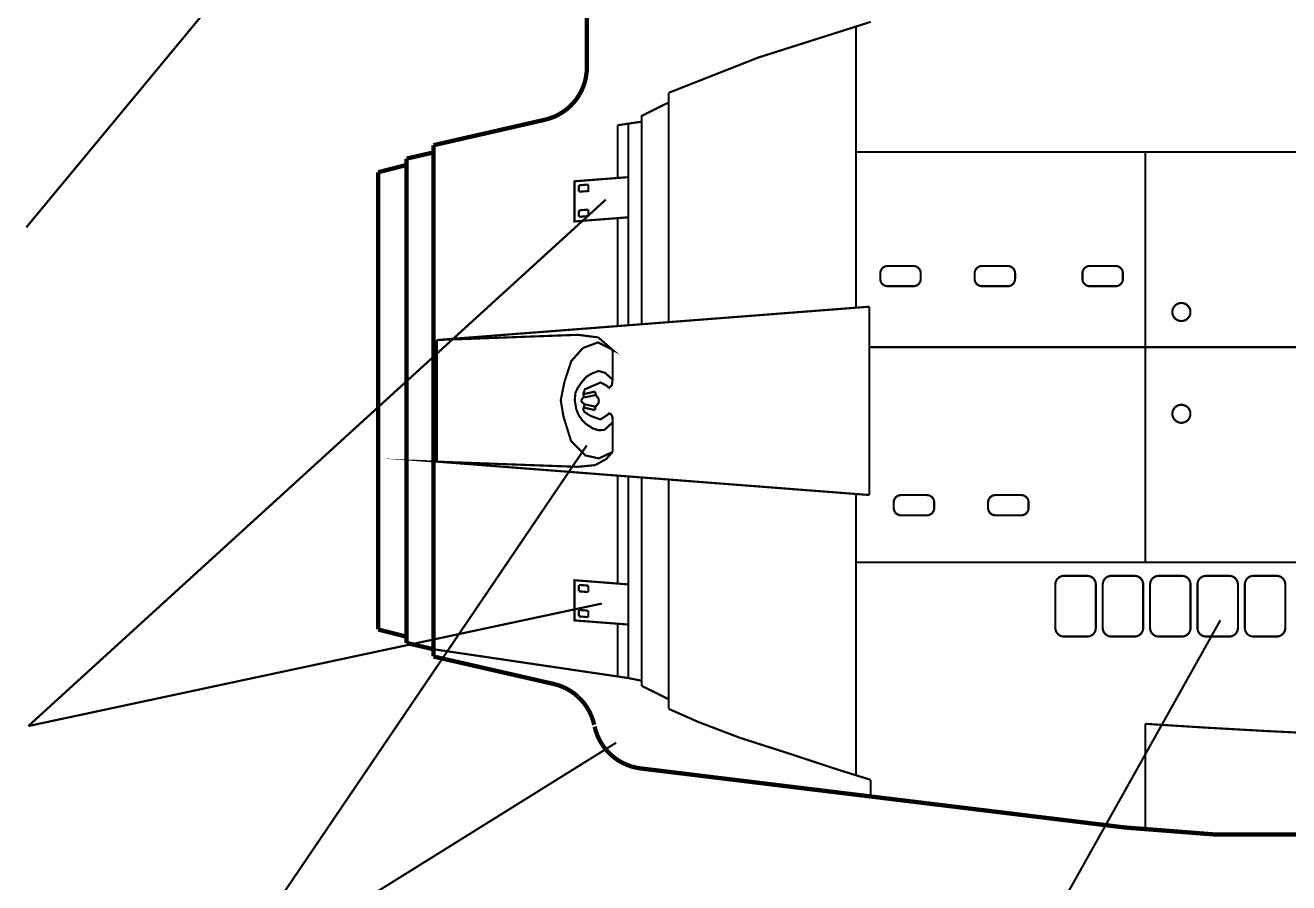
# Model space of a CAD drawing. Extents: x 0.8 to 42.3, y -0.1 to 32.5.
# Drawn here: x 24.102 to 27.867, y 4.808 to 7.363 of the extents above; entities that cross this region are included whole.
import ezdxf

# ---------------------------------------------------------------- set-up
doc = ezdxf.new("R2010")
doc.units = 0
doc.layers.add('SIDE', color=7, linetype='CONTINUOUS')

msp = doc.modelspace()

# ---------------------------------------------------------------- linework, layer by layer
at = {"layer": 'SIDE'}
for points, const_width in [([(24.1056, 6.7612), (25.3774, 8.2966)], 0.00641), ([(25.7757, 7.4495), (25.7757, 7.2382)], 0.0128), ([(26.2863, 7.267), (26.6216, 7.3734)], 0.00641), ([(26.5775, 6.5216), (26.5775, 7.3584)], 0.00641), ([(26.2863, 7.267), (26.0194, 7.1619)], 0.00641), ([(25.753, 7.1559), (25.7599, 7.1686), (25.7655, 7.1819), (25.7699, 7.1955), (25.7731, 7.2096), (25.7751, 7.2238), (25.7757, 7.2382)], 0.0128), ([(25.753, 7.1559), (25.7451, 7.1439), (25.7361, 7.1327), (25.7262, 7.1223), (25.7154, 7.1128), (25.7037, 7.1044), (25.6914, 7.097), (25.6784, 7.0907), (25.6649, 7.0857), (25.6511, 7.0818)], 0.0128), ([(26.0194, 7.1619), (26.0194, 6.4786)], 0.00641), ([(25.9392, 6.4724), (25.9392, 7.0933), (26.0194, 7.1332)], 0.00641), ([(25.6511, 7.0818), (25.3186, 7.0058)], 0.0128), ([(25.8673, 7.0654), (25.9392, 7.076)], 0.00641), ([(25.8673, 6.9082), (25.8673, 7.0654)], 0.00641), ([(25.8994, 7.0701), (25.8994, 6.4693)], 0.00641), ([(25.3186, 5.4823), (25.3186, 7.0058)], 0.0128), ([(25.3186, 6.9843), (25.2384, 6.9658)], 0.0128), ([(25.2384, 6.9658), (25.2384, 5.5224)], 0.0128), ([(26.5775, 6.9856), (32.903, 6.9856)], 0.00641), ([(27.4395, 6.9856), (27.4395, 5.7627)], 0.00641), ([(25.2384, 6.947), (25.1541, 6.9253)], 0.0128), ([(25.1541, 5.5628), (25.1541, 6.9253)], 0.0128), ([(25.8994, 6.791), (25.739, 6.7787), (25.739, 6.8983), (25.8994, 6.9107)], 0.00641), ([(25.7801, 6.8886), (25.7519, 6.8864)], 0.00641), ([(25.7519, 6.8671), (25.7801, 6.8693), (25.7801, 6.8886)], 0.00641), ([(25.7519, 6.8864), (25.7519, 6.8671)], 0.00641), ([(25.8322, 6.8437), (24.1115, 5.275)], 0.00641), ([(25.7519, 6.8118), (25.7801, 6.814)], 0.00641), ([(25.7519, 6.8118), (25.7519, 6.7925)], 0.00641), ([(25.7801, 6.7947), (25.7801, 6.814)], 0.00641), ([(25.7801, 6.7947), (25.7519, 6.7925)], 0.00641), ([(25.8673, 6.4668), (25.8673, 6.7885)], 0.00641), ([(26.6529, 6.635), (26.6513, 6.6316), (26.6503, 6.6279), (26.6499, 6.6241)], 0.00641), ([(26.6499, 6.6075), (26.6499, 6.6241)], 0.00641), ([(26.6529, 6.635), (26.6551, 6.6382), (26.6577, 6.6408), (26.6609, 6.643), (26.6643, 6.6446), (26.668, 6.6456), (26.6718, 6.646)], 0.00641), ([(26.6718, 6.646), (26.7487, 6.646)], 0.00641), ([(26.7705, 6.6241), (26.7702, 6.6279), (26.7692, 6.6316), (26.7676, 6.635), (26.7654, 6.6382), (26.7627, 6.6408), (26.7596, 6.643), (26.7562, 6.6446), (26.7525, 6.6456), (26.7487, 6.646)], 0.00641), ([(26.7705, 6.6241), (26.7705, 6.6075)], 0.00641), ([(26.934, 6.635), (26.9324, 6.6316), (26.9314, 6.6279), (26.9311, 6.6241)], 0.00641), ([(26.9311, 6.6075), (26.9311, 6.6241)], 0.00641), ([(26.934, 6.635), (26.9362, 6.6382), (26.9389, 6.6408), (26.942, 6.643), (26.9454, 6.6446), (26.9491, 6.6456), (26.9529, 6.646)], 0.00641), ([(27.0298, 6.646), (26.9529, 6.646)], 0.00641), ([(27.0517, 6.6241), (27.0513, 6.6279), (27.0503, 6.6316), (27.0487, 6.635), (27.0465, 6.6382), (27.0439, 6.6408), (27.0407, 6.643), (27.0373, 6.6446), (27.0336, 6.6456), (27.0298, 6.646)], 0.00641), ([(27.0517, 6.6241), (27.0517, 6.6075)], 0.00641), ([(27.2552, 6.635), (27.2536, 6.6316), (27.2526, 6.6279), (27.2523, 6.6241), (27.2523, 6.6075)], 0.00641), ([(27.2552, 6.635), (27.2574, 6.6382), (27.2601, 6.6408), (27.2632, 6.643), (27.2667, 6.6446), (27.2704, 6.6456), (27.2741, 6.646)], 0.00641), ([(27.2741, 6.646), (27.3511, 6.646)], 0.00641), ([(27.3729, 6.6241), (27.3726, 6.6279), (27.3716, 6.6316), (27.37, 6.635), (27.3678, 6.6382), (27.3651, 6.6408), (27.362, 6.643), (27.3586, 6.6446), (27.3549, 6.6456), (27.3511, 6.646)], 0.00641), ([(27.3729, 6.6075), (27.3729, 6.6241)], 0.00641), ([(26.6609, 6.5886), (26.6577, 6.5908), (26.6551, 6.5934), (26.6529, 6.5966), (26.6513, 6.6), (26.6503, 6.6037), (26.6499, 6.6075)], 0.00641), ([(26.6609, 6.5886), (26.6643, 6.587), (26.668, 6.586), (26.6718, 6.5857)], 0.00641), ([(26.7487, 6.5857), (26.6718, 6.5857)], 0.00641), ([(26.7676, 6.5966), (26.7654, 6.5934), (26.7627, 6.5908), (26.7596, 6.5886), (26.7562, 6.587), (26.7525, 6.586), (26.7487, 6.5857)], 0.00641), ([(26.7676, 6.5966), (26.7692, 6.6), (26.7702, 6.6037), (26.7705, 6.6075)], 0.00641), ([(26.942, 6.5886), (26.9389, 6.5908), (26.9362, 6.5934), (26.934, 6.5966), (26.9324, 6.6), (26.9314, 6.6037), (26.9311, 6.6075)], 0.00641), ([(26.942, 6.5886), (26.9454, 6.587), (26.9491, 6.586), (26.9529, 6.5857)], 0.00641), ([(26.9529, 6.5857), (27.0298, 6.5857)], 0.00641), ([(27.0487, 6.5966), (27.0465, 6.5934), (27.0439, 6.5908), (27.0407, 6.5886), (27.0373, 6.587), (27.0336, 6.586), (27.0298, 6.5857)], 0.00641), ([(27.0487, 6.5966), (27.0503, 6.6), (27.0513, 6.6037), (27.0517, 6.6075)], 0.00641), ([(27.2632, 6.5886), (27.2601, 6.5908), (27.2574, 6.5934), (27.2552, 6.5966), (27.2536, 6.6), (27.2526, 6.6037), (27.2523, 6.6075)], 0.00641), ([(27.2632, 6.5886), (27.2667, 6.587), (27.2704, 6.586), (27.2741, 6.5857)], 0.00641), ([(27.2741, 6.5857), (27.3511, 6.5857)], 0.00641), ([(27.37, 6.5966), (27.3678, 6.5934), (27.3651, 6.5908), (27.362, 6.5886), (27.3586, 6.587), (27.3549, 6.586), (27.3511, 6.5857)], 0.00641), ([(27.37, 6.5966), (27.3716, 6.6), (27.3726, 6.6037), (27.3729, 6.6075)], 0.00641), ([(25.3286, 6.4253), (26.6176, 6.5247)], 0.00641), ([(26.6176, 5.9634), (26.6176, 6.5247)], 0.00641), ([(27.5741, 6.5088), (27.5736, 6.5142), (27.5719, 6.5194), (27.5693, 6.5242), (27.5657, 6.5283), (27.5614, 6.5317), (27.5565, 6.5341), (27.5512, 6.5354), (27.5458, 6.5357), (27.5404, 6.5349), (27.5353, 6.533), (27.5307, 6.5301), (27.5267, 6.5263), (27.5236, 6.5219), (27.5214, 6.5169), (27.5204, 6.5115), (27.5204, 6.5061), (27.5214, 6.5007), (27.5236, 6.4957), (27.5267, 6.4912), (27.5307, 6.4875), (27.5353, 6.4846), (27.5404, 6.4827), (27.5458, 6.4819), (27.5512, 6.4822), (27.5565, 6.4835), (27.5614, 6.4859), (27.5657, 6.4893), (27.5693, 6.4934), (27.5719, 6.4982), (27.5736, 6.5034), (27.5741, 6.5088)], 0.00641), ([(25.7488, 6.4408), (25.3286, 6.4253)], 0.00641), ([(25.8097, 6.4331), (25.7488, 6.4408)], 0.00641), ([(25.3286, 6.0629), (25.3286, 6.4253)], 0.00641), ([(25.7641, 6.4016), (25.7293, 6.3627), (25.7086, 6.2997), (25.6978, 6.2458), (25.7061, 6.1969), (25.7285, 6.1247), (25.7708, 6.0816), (25.8114, 6.0725), (25.8346, 6.0833), (25.8524, 6.0921)], 0.00641), ([(25.8097, 6.4331), (25.8524, 6.396), (25.8089, 6.4182), (25.7641, 6.4016)], 0.00641), ([(26.6176, 6.4042), (28.5952, 6.4042)], 0.00641), ([(25.8524, 6.3079), (25.8524, 6.396)], 0.00641), ([(25.7578, 6.2441), (25.7664, 6.2565), (25.7652, 6.2656), (25.7698, 6.2785), (25.8167, 6.2988), (25.8339, 6.2897), (25.8419, 6.2828), (25.8501, 6.2905), (25.8525, 6.3074), (25.8299, 6.3274), (25.8104, 6.3331), (25.7907, 6.3254), (25.7749, 6.3165), (25.7609, 6.3005), (25.7492, 6.2839), (25.7418, 6.2682), (25.7395, 6.2459), (25.7444, 6.2182), (25.7509, 6.2024), (25.7609, 6.1876), (25.7727, 6.1756), (25.7935, 6.1618), (25.811, 6.1564), (25.8281, 6.1575), (25.8525, 6.1798), (25.8522, 6.1947), (25.8487, 6.203), (25.8416, 6.2067), (25.8376, 6.2024), (25.8161, 6.1887), (25.7872, 6.199)], 0.00641), ([(25.8003, 6.2717), (25.7662, 6.2641)], 0.00641), ([(25.7684, 6.2541), (25.8026, 6.2617)], 0.00641), ([(25.8027, 6.2614), (25.8003, 6.2717)], 0.00641), ([(25.8027, 6.2614), (25.8104, 6.2505), (25.8113, 6.2459), (25.8104, 6.237), (25.8036, 6.2293), (25.8004, 6.2236), (25.8003, 6.2164)], 0.00641), ([(25.7872, 6.199), (25.7687, 6.2107), (25.7649, 6.2182), (25.7687, 6.2328), (25.7578, 6.2441)], 0.00641), ([(25.7662, 6.224), (25.8003, 6.2164)], 0.00641), ([(25.8026, 6.2264), (25.7684, 6.234)], 0.00641), ([(27.5565, 6.2307), (27.5512, 6.2321), (27.5458, 6.2324), (27.5404, 6.2316), (27.5353, 6.2297), (27.5307, 6.2268), (27.5267, 6.223), (27.5236, 6.2185), (27.5214, 6.2135), (27.5204, 6.2082), (27.5204, 6.2027), (27.5214, 6.1974), (27.5236, 6.1924), (27.5267, 6.1879), (27.5307, 6.1842), (27.5353, 6.1813), (27.5404, 6.1794), (27.5458, 6.1786), (27.5512, 6.1788), (27.5565, 6.1802), (27.5614, 6.1826), (27.5657, 6.1859), (27.5693, 6.1901), (27.5719, 6.1948), (27.5736, 6.2), (27.5741, 6.2055)], 0.00641), ([(27.5565, 6.2307), (27.5614, 6.2283), (27.5657, 6.225), (27.5693, 6.2209), (27.5719, 6.2161), (27.5736, 6.2109), (27.5741, 6.2055)], 0.00641), ([(25.8524, 6.1802), (25.8524, 6.0921)], 0.00641), ([(25.8629, 5.2253), (24.6734, 4.4842), (25.7754, 6.1112)], 0.00641), ([(25.7488, 6.0474), (25.3286, 6.0629), (26.6176, 5.9634)], 0.00641), ([(25.8006, 6.0526), (25.8338, 6.0709), (25.8524, 6.0921)], 0.00641), ([(25.8006, 6.0526), (25.7488, 6.0474)], 0.00641), ([(25.8673, 5.6996), (25.8673, 6.0213)], 0.00641), ([(25.3186, 5.5039), (25.8994, 5.418), (25.8994, 6.0188)], 0.00641), ([(25.9392, 6.0158), (25.9392, 5.3948)], 0.00641), ([(26.0194, 6.0096), (26.0194, 5.3263)], 0.00641), ([(26.5775, 5.9665), (26.5775, 5.1297)], 0.00641), ([(26.693, 5.9524), (26.6914, 5.9489), (26.6904, 5.9452), (26.6901, 5.9415)], 0.00641), ([(26.693, 5.9524), (26.6952, 5.9555), (26.6979, 5.9582), (26.701, 5.9603), (26.7044, 5.9619), (26.7081, 5.9629), (26.7119, 5.9633)], 0.00641), ([(26.7889, 5.9633), (26.7119, 5.9633)], 0.00641), ([(26.7998, 5.9603), (26.7964, 5.9619), (26.7927, 5.9629), (26.7889, 5.9633)], 0.00641), ([(26.7998, 5.9603), (26.8029, 5.9582), (26.8056, 5.9555), (26.8078, 5.9524), (26.8094, 5.9489), (26.8104, 5.9452), (26.8107, 5.9415)], 0.00641), ([(26.9741, 5.9524), (26.9725, 5.9489), (26.9715, 5.9452), (26.9712, 5.9415)], 0.00641), ([(26.9741, 5.9524), (26.9763, 5.9555), (26.979, 5.9582), (26.9821, 5.9603), (26.9856, 5.9619), (26.9892, 5.9629), (26.993, 5.9633)], 0.00641), ([(26.993, 5.9633), (27.07, 5.9633)], 0.00641), ([(27.0918, 5.9415), (27.0915, 5.9452), (27.0905, 5.9489), (27.0889, 5.9524), (27.0867, 5.9555), (27.084, 5.9582), (27.0809, 5.9603), (27.0775, 5.9619), (27.0738, 5.9629), (27.07, 5.9633)], 0.00641), ([(26.6901, 5.9248), (26.6901, 5.9415)], 0.00641), ([(26.6901, 5.9248), (26.6904, 5.921), (26.6914, 5.9173), (26.693, 5.9139), (26.6952, 5.9108), (26.6979, 5.9081), (26.701, 5.9059), (26.7044, 5.9043), (26.7081, 5.9033), (26.7119, 5.903)], 0.00641), ([(26.8078, 5.9139), (26.8056, 5.9108), (26.8029, 5.9081), (26.7998, 5.9059), (26.7964, 5.9043), (26.7927, 5.9033), (26.7889, 5.903)], 0.00641), ([(26.8078, 5.9139), (26.8094, 5.9173), (26.8104, 5.921), (26.8107, 5.9248), (26.8107, 5.9415)], 0.00641), ([(26.9712, 5.9248), (26.9712, 5.9415)], 0.00641), ([(26.9712, 5.9248), (26.9715, 5.921), (26.9725, 5.9173), (26.9741, 5.9139), (26.9763, 5.9108), (26.979, 5.9081), (26.9821, 5.9059), (26.9856, 5.9043), (26.9892, 5.9033), (26.993, 5.903)], 0.00641), ([(27.07, 5.903), (27.0738, 5.9033), (27.0775, 5.9043), (27.0809, 5.9059), (27.084, 5.9081), (27.0867, 5.9108), (27.0889, 5.9139), (27.0905, 5.9173), (27.0915, 5.921), (27.0918, 5.9248)], 0.00641), ([(27.0918, 5.9248), (27.0918, 5.9415)], 0.00641), ([(26.7119, 5.903), (26.7889, 5.903)], 0.00641), ([(27.07, 5.903), (26.993, 5.903)], 0.00641), ([(31.6859, 5.7627), (26.5775, 5.7627)], 0.00641), ([(27.1973, 5.7226), (27.1928, 5.7222), (27.1885, 5.721), (27.1844, 5.7191), (27.1808, 5.7166), (27.1776, 5.7134), (27.1751, 5.7097), (27.1732, 5.7057), (27.172, 5.7014), (27.1716, 5.6969)], 0.00641), ([(27.2666, 5.7226), (27.1973, 5.7226)], 0.00641), ([(27.2922, 5.6969), (27.2918, 5.7014), (27.2907, 5.7057), (27.2888, 5.7097), (27.2862, 5.7134), (27.2831, 5.7166), (27.2794, 5.7191), (27.2754, 5.721), (27.271, 5.7222), (27.2666, 5.7226)], 0.00641), ([(27.3384, 5.7226), (27.334, 5.7222), (27.3296, 5.721), (27.3256, 5.7191), (27.3219, 5.7166), (27.3187, 5.7134), (27.3162, 5.7097), (27.3143, 5.7057), (27.3132, 5.7014), (27.3128, 5.6969)], 0.00641), ([(27.4077, 5.7226), (27.3384, 5.7226)], 0.00641), ([(27.4333, 5.6969), (27.433, 5.7014), (27.4318, 5.7057), (27.4299, 5.7097), (27.4273, 5.7134), (27.4242, 5.7166), (27.4205, 5.7191), (27.4165, 5.721), (27.4122, 5.7222), (27.4077, 5.7226)], 0.00641), ([(27.4795, 5.7226), (27.4751, 5.7222), (27.4708, 5.721), (27.4667, 5.7191), (27.4631, 5.7166), (27.4599, 5.7134), (27.4573, 5.7097), (27.4554, 5.7057), (27.4543, 5.7014), (27.4539, 5.6969)], 0.00641), ([(27.5488, 5.7226), (27.4795, 5.7226)], 0.00641), ([(27.5745, 5.6969), (27.5741, 5.7014), (27.5729, 5.7057), (27.571, 5.7097), (27.5685, 5.7134), (27.5653, 5.7166), (27.5617, 5.7191), (27.5576, 5.721), (27.5533, 5.7222), (27.5488, 5.7226)], 0.00641), ([(27.6207, 5.7226), (27.6162, 5.7222), (27.6119, 5.721), (27.6078, 5.7191), (27.6042, 5.7166), (27.601, 5.7134), (27.5984, 5.7097), (27.5966, 5.7057), (27.5954, 5.7014), (27.595, 5.6969)], 0.00641), ([(27.6899, 5.7226), (27.6207, 5.7226)], 0.00641), ([(27.7156, 5.6969), (27.7152, 5.7014), (27.7141, 5.7057), (27.7122, 5.7097), (27.7096, 5.7134), (27.7064, 5.7166), (27.7028, 5.7191), (27.6987, 5.721), (27.6944, 5.7222), (27.6899, 5.7226)], 0.00641), ([(27.7618, 5.7226), (27.7574, 5.7222), (27.753, 5.721), (27.749, 5.7191), (27.7453, 5.7166), (27.7421, 5.7134), (27.7396, 5.7097), (27.7377, 5.7057), (27.7365, 5.7014), (27.7362, 5.6969)], 0.00641), ([(27.8311, 5.7226), (27.7618, 5.7226)], 0.00641), ([(27.8567, 5.6969), (27.8564, 5.7014), (27.8552, 5.7057), (27.8533, 5.7097), (27.8507, 5.7134), (27.8476, 5.7166), (27.8439, 5.7191), (27.8399, 5.721), (27.8355, 5.7222), (27.8311, 5.7226)], 0.00641), ([(25.8994, 5.6971), (25.739, 5.7095), (25.739, 5.5898), (25.8994, 5.5774)], 0.00641), ([(25.7519, 5.6956), (25.7801, 5.6935)], 0.00641), ([(25.7519, 5.6956), (25.7519, 5.6763)], 0.00641), ([(25.7801, 5.6742), (25.7801, 5.6935)], 0.00641), ([(27.1716, 5.6969), (27.1716, 5.5673)], 0.00641), ([(27.2922, 5.6969), (27.2922, 5.5673)], 0.00641), ([(27.3128, 5.6969), (27.3128, 5.5673)], 0.00641), ([(27.4333, 5.5673), (27.4333, 5.6969)], 0.00641), ([(27.4539, 5.5673), (27.4539, 5.6969)], 0.00641), ([(27.5745, 5.6969), (27.5745, 5.5673)], 0.00641), ([(27.595, 5.6969), (27.595, 5.5673)], 0.00641), ([(27.7156, 5.5673), (27.7156, 5.6969)], 0.00641), ([(27.7362, 5.5673), (27.7362, 5.6969)], 0.00641), ([(27.8567, 5.6969), (27.8567, 5.5673)], 0.00641), ([(25.7801, 5.6742), (25.7519, 5.6763)], 0.00641), ([(24.1115, 5.275), (25.8206, 5.6401)], 0.00641), ([(25.7519, 5.621), (25.7801, 5.6188)], 0.00641), ([(25.7519, 5.621), (25.7519, 5.6017)], 0.00641), ([(25.7801, 5.5995), (25.7801, 5.6188)], 0.00641), ([(25.7801, 5.5995), (25.7519, 5.6017)], 0.00641), ([(25.8673, 5.5799), (25.8673, 5.4228)], 0.00641), ([(27.0003, 4.4057), (27.6632, 5.5902)], 0.00641), ([(25.2384, 5.5411), (25.1541, 5.5628)], 0.0128), ([(27.1716, 5.5673), (27.172, 5.5629), (27.1732, 5.5586), (27.1751, 5.5545), (27.1776, 5.5508), (27.1808, 5.5477), (27.1844, 5.5451), (27.1885, 5.5432), (27.1928, 5.5421), (27.1973, 5.5417)], 0.00641), ([(27.2666, 5.5417), (27.1973, 5.5417)], 0.00641), ([(27.2666, 5.5417), (27.271, 5.5421), (27.2754, 5.5432), (27.2794, 5.5451), (27.2831, 5.5477), (27.2862, 5.5508), (27.2888, 5.5545), (27.2907, 5.5586), (27.2918, 5.5629), (27.2922, 5.5673)], 0.00641), ([(27.3256, 5.5451), (27.3219, 5.5477), (27.3187, 5.5508), (27.3162, 5.5545), (27.3143, 5.5586), (27.3132, 5.5629), (27.3128, 5.5673)], 0.00641), ([(27.3256, 5.5451), (27.3296, 5.5432), (27.334, 5.5421), (27.3384, 5.5417)], 0.00641), ([(27.4077, 5.5417), (27.3384, 5.5417)], 0.00641), ([(27.4299, 5.5545), (27.4273, 5.5508), (27.4242, 5.5477), (27.4205, 5.5451), (27.4165, 5.5432), (27.4122, 5.5421), (27.4077, 5.5417)], 0.00641), ([(27.4299, 5.5545), (27.4318, 5.5586), (27.433, 5.5629), (27.4333, 5.5673)], 0.00641), ([(27.4667, 5.5451), (27.4631, 5.5477), (27.4599, 5.5508), (27.4573, 5.5545), (27.4554, 5.5586), (27.4543, 5.5629), (27.4539, 5.5673)], 0.00641), ([(27.4667, 5.5451), (27.4708, 5.5432), (27.4751, 5.5421), (27.4795, 5.5417)], 0.00641), ([(27.5488, 5.5417), (27.4795, 5.5417)], 0.00641), ([(27.571, 5.5545), (27.5685, 5.5508), (27.5653, 5.5477), (27.5617, 5.5451), (27.5576, 5.5432), (27.5533, 5.5421), (27.5488, 5.5417)], 0.00641), ([(27.571, 5.5545), (27.5729, 5.5586), (27.5741, 5.5629), (27.5745, 5.5673)], 0.00641), ([(27.6078, 5.5451), (27.6042, 5.5477), (27.601, 5.5508), (27.5984, 5.5545), (27.5966, 5.5586), (27.5954, 5.5629), (27.595, 5.5673)], 0.00641), ([(27.6078, 5.5451), (27.6119, 5.5432), (27.6162, 5.5421), (27.6207, 5.5417)], 0.00641), ([(27.6899, 5.5417), (27.6207, 5.5417)], 0.00641), ([(27.7122, 5.5545), (27.7096, 5.5508), (27.7064, 5.5477), (27.7028, 5.5451), (27.6987, 5.5432), (27.6944, 5.5421), (27.6899, 5.5417)], 0.00641), ([(27.7122, 5.5545), (27.7141, 5.5586), (27.7152, 5.5629), (27.7156, 5.5673)], 0.00641), ([(27.749, 5.5451), (27.7453, 5.5477), (27.7421, 5.5508), (27.7396, 5.5545), (27.7377, 5.5586), (27.7365, 5.5629), (27.7362, 5.5673)], 0.00641), ([(27.749, 5.5451), (27.753, 5.5432), (27.7574, 5.5421), (27.7618, 5.5417)], 0.00641), ([(27.8311, 5.5417), (27.7618, 5.5417)], 0.00641), ([(27.8533, 5.5545), (27.8507, 5.5508), (27.8476, 5.5477), (27.8439, 5.5451), (27.8399, 5.5432), (27.8355, 5.5421), (27.8311, 5.5417)], 0.00641), ([(27.8533, 5.5545), (27.8552, 5.5586), (27.8564, 5.5629), (27.8567, 5.5673)], 0.00641), ([(25.2384, 5.5224), (25.3186, 5.5039)], 0.0128), ([(25.6768, 5.4004), (25.3186, 5.4823)], 0.0128), ([(25.9392, 5.4099), (25.8994, 5.418)], 0.00641), ([(25.7498, 5.3619), (25.7392, 5.3709), (25.7278, 5.3789), (25.7158, 5.386), (25.7032, 5.3919), (25.6902, 5.3967), (25.6768, 5.4004)], 0.0128), ([(25.9392, 5.3948), (26.0194, 5.3549)], 0.00641), ([(25.7498, 5.3619), (25.7596, 5.352), (25.7686, 5.3413), (25.7765, 5.3299), (25.7834, 5.3179), (25.7893, 5.3052), (25.794, 5.2922), (25.7976, 5.2787)], 0.0128), ([(26.0194, 5.3263), (26.1083, 5.2869)], 0.00641), ([(25.7988, 5.2733), (25.8025, 5.2597), (25.8073, 5.2464), (25.8133, 5.2336), (25.8204, 5.2214), (25.8285, 5.2099), (25.8376, 5.1991), (25.8476, 5.1892), (25.8585, 5.1802), (25.87, 5.1721), (25.8823, 5.1652), (25.8951, 5.1593), (25.9084, 5.1546), (25.9221, 5.151), (25.936, 5.1487)], 0.0128), ([(26.1084, 5.2869), (26.2313, 5.2401)], 0.00641), ([(27.4395, 5.2816), (27.6211, 5.2702), (27.8027, 5.26), (27.9844, 5.251), (28.1662, 5.2431), (28.3479, 5.2365), (28.5298, 5.2311), (28.7117, 5.2269), (28.8936, 5.2239), (29.0755, 5.2221), (29.2574, 5.2216), (29.4393, 5.2222), (29.6212, 5.224), (29.8031, 5.227), (29.985, 5.2313), (30.1668, 5.2367), (30.3486, 5.2433), (30.5303, 5.2512), (30.712, 5.2602), (30.8936, 5.2705), (31.0752, 5.2819)], 0.00641), ([(27.4395, 4.9651), (27.4395, 5.2816)], 0.00641), ([(26.2313, 5.2401), (26.377, 5.1934)], 0.00641), ([(26.377, 5.1934), (26.5239, 5.145), (26.6216, 5.1147)], 0.00641), ([(27.6473, 4.9518), (28.0084, 4.9518), (28.3829, 4.9687), (31.0604, 5.2254)], 0.0128), ([(25.936, 5.1487), (27.3795, 4.9726)], 0.0128), ([(26.6216, 5.1147), (26.6216, 5.0651)], 0.00641), ([(27.3795, 4.9726), (27.6473, 4.9518)], 0.0128)]:
    msp.add_lwpolyline(points, dxfattribs=dict(at, const_width=const_width))

doc.saveas('drawing.dxf')
